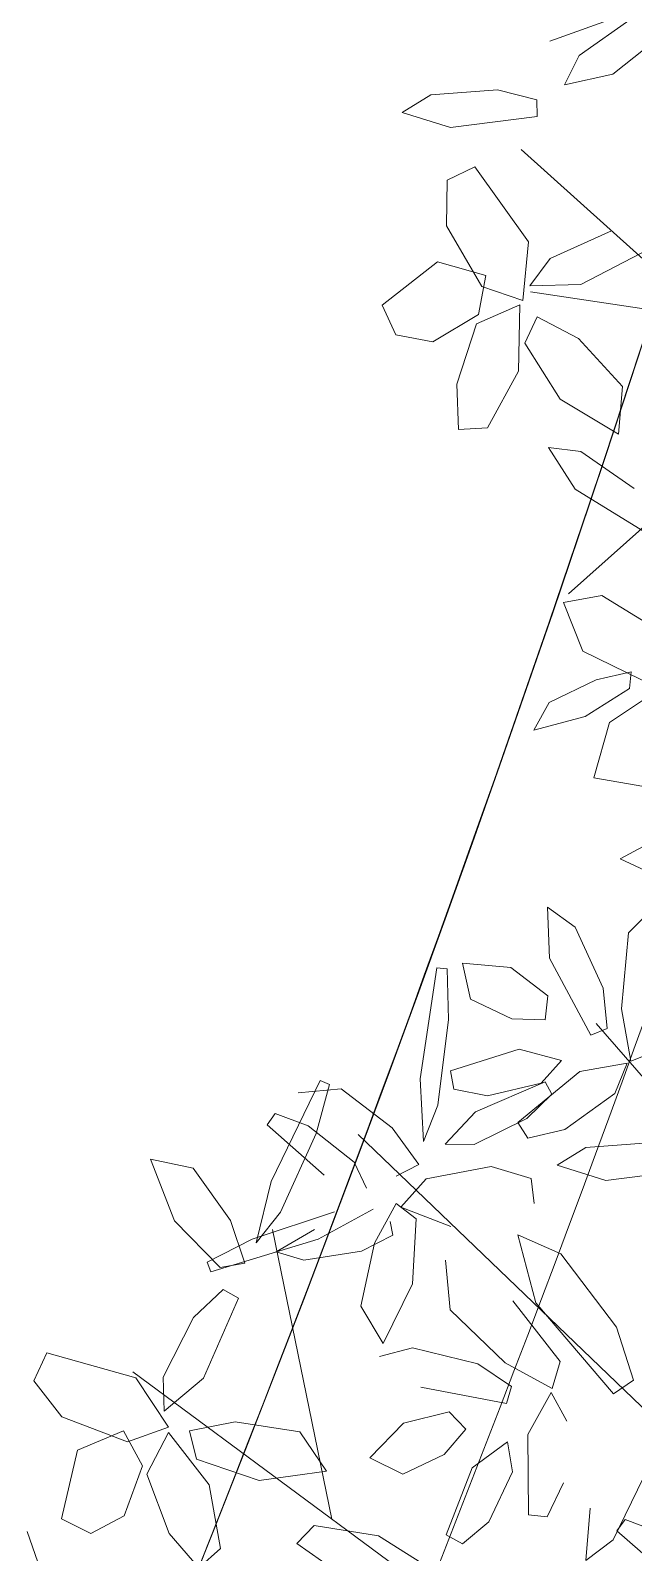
# Model space of a CAD drawing. Header units: millimetres. Extents: x 4980 to 19099, y 3891 to 5773.
# Drawn here: x 8095 to 8108.56, y 4463.47 to 4497.71 of the extents above; entities that cross this region are included whole.
import ezdxf

# ---------------------------------------------------------------- set-up
doc = ezdxf.new("R2010")
doc.units = ezdxf.units.MM
for name, color, linetype, lineweight in [('no3_ahşap gorunus on kalın', 34, 'Continuous', 20), ('no3_ölçü tefriş', 252, 'Continuous', 0), ('PLAN YAZI', 4, 'Continuous', 9)]:
    doc.layers.add(name, color=color, linetype=linetype, lineweight=lineweight)

# ---------------------------------------------------------------- blocks, each defined once
blk = doc.blocks.new('p34')
at = {"color": 68}
for p, q in [((1698.443, -14121.227), (1699.246, -14122.005)), ((1700.445, -14121.879), (1701.061, -14121.423)), ((1701.061, -14121.423), (1701.022, -14122.574)), ((1699.815, -14123.25), (1700.445, -14121.879)), ((1699.246, -14122.005), (1699.411, -14123.716)), ((1701.022, -14122.574), (1700.103, -14124.31)), ((1701.061, -14123.421), (1701.893, -14122.78)), ((1701.893, -14122.78), (1702.978, -14122.672)), ((1702.978, -14122.672), (1702.802, -14123.489)), ((1703.326, -14122.803), (1703.296, -14123.94)), ((1703.555, -14122.777), (1703.326, -14122.803)), ((1703.945, -14125.271), (1703.555, -14122.777)), ((1699.734, -14124.16), (1699.815, -14123.25)), ((1701.124, -14123.956), (1701.061, -14123.421)), ((1702.802, -14123.489), (1701.874, -14123.928)), ((1699.411, -14123.716), (1699.2, -14124.897)), ((1701.874, -14123.928), (1701.124, -14123.956)), ((1703.296, -14123.94), (1703.547, -14125.868)), ((1700.103, -14124.31), (1699.734, -14124.16)), ((1700.764, -14124.872), (1701.712, -14124.614)), ((1701.712, -14124.614), (1703.257, -14125.099)), ((1699.286, -14124.939), (1700.349, -14125.122)), ((1701.221, -14125.379), (1700.764, -14124.872)), ((1700.349, -14125.122), (1701.751, -14126.266)), ((1701.13, -14125.352), (1700.98, -14125.63)), ((1702.703, -14126.023), (1701.13, -14125.352)), ((1702.428, -14125.664), (1701.221, -14125.379)), ((1703.257, -14125.099), (1703.184, -14125.512)), ((1703.869, -14126.683), (1703.945, -14125.271)), ((1706.194, -14125.302), (1705.982, -14125.394)), ((1705.982, -14125.394), (1706.287, -14126.49)), ((1707.299, -14127.572), (1706.194, -14125.302)), ((1700.98, -14125.63), (1701.55, -14126.177)), ((1703.184, -14125.512), (1702.428, -14125.664)), ((1705.716, -14125.489), (1704.572, -14126.373)), ((1706.689, -14125.575), (1705.716, -14125.489)), ((1703.383, -14126.748), (1702.703, -14126.023)), ((1703.547, -14125.868), (1703.869, -14126.683)), ((1707.203, -14126.043), (1706.464, -14126.322)), ((1707.389, -14126.297), (1707.203, -14126.043)), ((1701.524, -14126.619), (1700.696, -14126.424)), ((1701.751, -14126.266), (1701.524, -14126.619)), ((1701.55, -14126.177), (1702.731, -14126.754)), ((1704.572, -14126.373), (1703.983, -14127.201)), ((1706.464, -14126.322), (1705.435, -14127.14)), ((1702.731, -14126.754), (1703.383, -14126.748)), ((1706.287, -14126.49), (1707.094, -14128.259)), ((1701.457, -14127.525), (1702.356, -14127.25)), ((1702.356, -14127.25), (1703.816, -14127.522)), ((1703.983, -14127.201), (1704.488, -14127.457)), ((1705.435, -14127.14), (1705.16, -14127.731)), ((1703.816, -14127.522), (1704.388, -14128.161)), ((1704.492, -14128.078), (1704.044, -14128.424)), ((1704.987, -14128.966), (1704.492, -14128.078)), ((1704.388, -14128.161), (1703.265, -14128.596)), ((1704.044, -14128.424), (1704.133, -14129.884)), ((1704.632, -14128.476), (1704.57, -14128.785)), ((1705.009, -14128.198), (1706.251, -14128.874)), ((1703.386, -14129.355), (1703.285, -14130.469))]:
    blk.add_line(p, q, dxfattribs=at)
at = {"color": 44}
for p, q in [((1696.572, -14127.998), (1699.979, -14124.041)), ((1694.72, -14136.809), (1705.34, -14126.519)), ((1705.965, -14135.169), (1707.275, -14128.65)), ((1701.623, -14138.41), (1710.428, -14131.837)), ((1706.176, -14138.29), (1713.856, -14141.038)), ((1710.391, -14147.209), (1714.509, -14143.47)), ((1701.348, -14148.674), (1714.309, -14146.676)), ((1706.751, -14147.489), (1713.483, -14153.476))]:
    blk.add_line(p, q, dxfattribs=at)
at = {"color": 66}
for p, q in [((1699.2, -14124.897), (1698.616, -14124.664)), ((1699.567, -14125.617), (1699.286, -14124.939)), ((1700.696, -14126.424), (1699.567, -14125.617)), ((1706.106, -14127.429), (1707.389, -14126.297)), ((1698.717, -14126.729), (1700.222, -14126.833)), ((1700.222, -14126.833), (1700.867, -14127.227)), ((1710.011, -14127.055), (1709.056, -14127.259)), ((1709.476, -14128.448), (1710.011, -14127.055)), ((1699.776, -14127.575), (1697.827, -14127.336)), ((1700.867, -14127.227), (1699.776, -14127.575)), ((1709.056, -14127.259), (1708.222, -14128.44)), ((1701.39, -14128.088), (1701.457, -14127.525)), ((1707.641, -14128.944), (1707.299, -14127.572)), ((1707.732, -14128.861), (1705.883, -14128.258)), ((1707.094, -14128.259), (1707.641, -14128.944)), ((1708.222, -14128.44), (1707.903, -14129.405)), ((1708.46, -14129.501), (1709.476, -14128.448)), ((1700.797, -14129.224), (1701.756, -14128.794)), ((1701.756, -14128.794), (1701.364, -14130.323)), ((1704.57, -14128.785), (1705.276, -14129.141)), ((1707.196, -14129.148), (1706.333, -14128.656)), ((1705.293, -14130.379), (1704.987, -14128.966)), ((1705.276, -14129.141), (1706.574, -14129.345)), ((1706.251, -14128.874), (1708.67, -14129.595)), ((1706.574, -14129.345), (1707.196, -14129.148)), ((1708.746, -14129.378), (1707.732, -14128.861)), ((1699.551, -14130.874), (1700.797, -14129.224)), ((1707.903, -14129.405), (1708.46, -14129.501)), ((1708.67, -14129.595), (1708.746, -14129.378)), ((1708.045, -14130.193), (1708.391, -14129.995)), ((1708.844, -14131.988), (1708.045, -14130.193)), ((1708.391, -14129.995), (1709.057, -14130.621)), ((1699.174, -14132.068), (1699.551, -14130.874)), ((1709.057, -14130.621), (1709.746, -14131.962)), ((1699.623, -14132.377), (1699.174, -14132.068))]:
    blk.add_line(p, q, dxfattribs=at)
at = {"color": 64}
for p, q in [((1704.133, -14129.884), (1704.797, -14131.22)), ((1701.364, -14130.323), (1699.623, -14132.377)), ((1700.821, -14131.648), (1701.878, -14130.272)), ((1703.285, -14130.469), (1702.057, -14131.672)), ((1704.797, -14131.22), (1705.293, -14130.379)), ((1702.674, -14131.693), (1704.136, -14131.323)), ((1704.136, -14131.323), (1704.878, -14131.515)), ((1710.362, -14131.973), (1712.36, -14131.405)), ((1712.36, -14131.405), (1712.656, -14132.03)), ((1701.005, -14132.25), (1700.821, -14131.648)), ((1702.057, -14131.672), (1701.005, -14132.25)), ((1701.915, -14132.202), (1702.674, -14131.693)), ((1702.029, -14132.583), (1701.915, -14132.202)), ((1703.958, -14132.208), (1702.029, -14132.583)), ((1709.726, -14132.729), (1708.844, -14131.988)), ((1709.636, -14133.084), (1710.362, -14131.973)), ((1709.746, -14131.962), (1709.726, -14132.729)), ((1712.656, -14132.03), (1712.029, -14132.843)), ((1700.676, -14132.987), (1701.027, -14132.343)), ((1701.027, -14132.343), (1701.553, -14133.285)), ((1702.946, -14133.155), (1703.323, -14132.77)), ((1703.323, -14132.77), (1704.345, -14133.016)), ((1712.029, -14132.843), (1710.553, -14133.415)), ((1703.439, -14133.722), (1702.946, -14133.155)), ((1704.345, -14133.016), (1705.111, -14133.791)), ((1706.084, -14134.092), (1706.68, -14133.201)), ((1706.68, -14133.201), (1708.13, -14132.973)), ((1708.13, -14132.973), (1709.159, -14133.168)), ((1708.726, -14134.39), (1709.632, -14133.207)), ((1709.159, -14133.168), (1709.009, -14133.807)), ((1709.632, -14133.207), (1710.124, -14134.144)), ((1710.553, -14133.415), (1709.636, -14133.084)), ((1710.218, -14133.955), (1710.642, -14133.163)), ((1710.642, -14133.163), (1711.681, -14133.597)), ((1701.553, -14133.285), (1701.542, -14135.094)), ((1701.9, -14134.124), (1702.007, -14133.45)), ((1702.007, -14133.45), (1702.804, -14134.026)), ((1711.681, -14133.597), (1712.048, -14135.141)), ((1704.364, -14134.167), (1703.439, -14133.722)), ((1705.111, -14133.791), (1704.364, -14134.167)), ((1709.009, -14133.807), (1707.601, -14134.295)), ((1710.641, -14135.074), (1710.218, -14133.955)), ((1698.959, -14134.26), (1699.644, -14135.657)), ((1702.436, -14135.243), (1701.9, -14134.124)), ((1702.804, -14134.026), (1703.397, -14135.533)), ((1707.601, -14134.295), (1706.084, -14134.092)), ((1710.124, -14134.144), (1709.626, -14135.48)), ((1701.126, -14135.14), (1700.758, -14134.372)), ((1708.476, -14135.818), (1708.726, -14134.39)), ((1700.262, -14136.123), (1700.157, -14134.95)), ((1699.374, -14135.205), (1698.635, -14135.483)), ((1699.56, -14135.459), (1699.374, -14135.205)), ((1701.542, -14135.094), (1701.126, -14135.14)), ((1703.03, -14135.736), (1702.436, -14135.243)), ((1706.366, -14135.309), (1704.923, -14135.551)), ((1706.757, -14135.718), (1706.366, -14135.309)), ((1711.392, -14135.47), (1710.641, -14135.074)), ((1712.048, -14135.141), (1711.392, -14135.47)), ((1698.277, -14136.591), (1699.56, -14135.459)), ((1699.644, -14135.657), (1700.262, -14136.123)), ((1703.397, -14135.533), (1703.03, -14135.736)), ((1704.923, -14135.551), (1703.665, -14136.352)), ((1709.626, -14135.48), (1708.962, -14136.255)), ((1712.258, -14137.059), (1712.824, -14135.418)), ((1705.927, -14136.303), (1706.757, -14135.718)), ((1708.962, -14136.255), (1708.476, -14135.818)), ((1712.444, -14141.783), (1710.947, -14140.612)), ((1711.999, -14140.532), (1713.196, -14141.367))]:
    blk.add_line(p, q, dxfattribs=at)
at = {"color": 62}
for p, q in [((1713.196, -14141.367), (1713.529, -14142.025)), ((1713.529, -14142.025), (1712.444, -14141.783)), ((1714.154, -14142.358), (1715.034, -14142.128)), ((1715.034, -14142.128), (1716.539, -14142.232)), ((1714.144, -14142.735), (1714.154, -14142.358)), ((1716.539, -14142.232), (1717.184, -14142.627)), ((1716.093, -14142.974), (1714.144, -14142.735)), ((1717.184, -14142.627), (1716.093, -14142.974)), ((1714.353, -14145.55), (1715.553, -14143.855)), ((1715.553, -14143.855), (1716.176, -14144.156)), ((1716.176, -14144.156), (1716.196, -14145.183)), ((1716.196, -14145.183), (1715.404, -14146.554)), ((1712.488, -14145.313), (1713.866, -14145.927)), ((1714.482, -14146.871), (1714.353, -14145.55)), ((1713.178, -14146.512), (1711.431, -14145.614)), ((1713.866, -14145.927), (1714.33, -14146.537)), ((1715.316, -14146.301), (1716.398, -14145.989)), ((1716.398, -14145.989), (1717.651, -14146.962)), ((1714.33, -14146.537), (1713.178, -14146.512)), ((1715.404, -14146.554), (1714.482, -14146.871)), ((1715.481, -14147.184), (1715.316, -14146.301)), ((1714.592, -14148.459), (1714.557, -14146.969)), ((1714.557, -14146.969), (1715.527, -14147.391)), ((1717.651, -14146.962), (1717.346, -14147.63)), ((1713.239, -14147.728), (1714.163, -14147.235)), ((1714.163, -14147.235), (1714.447, -14147.826)), ((1716.513, -14147.792), (1715.481, -14147.184)), ((1715.527, -14147.391), (1715.976, -14148.744)), ((1717.346, -14147.63), (1716.513, -14147.792)), ((1712.252, -14148.813), (1713.239, -14147.728)), ((1714.447, -14147.826), (1713.655, -14149.089)), ((1715.292, -14149.728), (1714.592, -14148.459)), ((1712.346, -14149.882), (1712.252, -14148.813)), ((1715.976, -14148.744), (1715.944, -14149.764)), ((1713.655, -14149.089), (1712.346, -14149.882)), ((1715.944, -14149.764), (1715.292, -14149.728)), ((1713.193, -14150.27), (1713.925, -14150.182)), ((1713.925, -14150.182), (1713.326, -14151.119))]:
    blk.add_line(p, q, dxfattribs=at)
at = {"color": 60}
for p, q in [((1711.999, -14151.109), (1713.193, -14150.27)), ((1713.326, -14151.119), (1711.713, -14152.124)), ((1711.557, -14154.246), (1712.737, -14153.513)), ((1712.737, -14153.513), (1713.595, -14153.665)), ((1713.595, -14153.665), (1713.165, -14154.761)), ((1713.165, -14154.761), (1711.531, -14155.571)), ((1712.873, -14155.409), (1712.082, -14155.234)), ((1712.082, -14155.234), (1712.124, -14155.604)), ((1713.932, -14155.916), (1712.873, -14155.409)), ((1711.558, -14155.7), (1712.573, -14156.374)), ((1712.124, -14155.604), (1713.123, -14156.235)), ((1714.279, -14156.537), (1713.932, -14155.916)), ((1712.573, -14156.374), (1712.931, -14157.615)), ((1713.123, -14156.235), (1714.279, -14156.537)), ((1712.931, -14157.615), (1711.811, -14157.814)), ((1710.786, -14158.609), (1712.345, -14159.435)), ((1712.345, -14159.435), (1711.336, -14159.918))]:
    blk.add_line(p, q, dxfattribs=at)

msp = doc.modelspace()

# ---------------------------------------------------------------- linework, layer by layer
at = {"layer": 'no3_ahşap gorunus on kalın', "elevation": -0.527}
msp.add_lwpolyline([(8159.438, 4550.083, -0.065215), (8121.453, 4427.206), (8089.639, 4441.798, 0.065201), (8124.94, 4555.991), (8159.438, 4550.083)], format="xyb", dxfattribs=at)
msp.add_lwpolyline([(8153.641, 4546.003, -0.060095), (8118.969, 4433.846), (8096.244, 4444.269, 0.059807), (8128.998, 4550.223)], format="xyb", close=True, dxfattribs=at)
at = {"layer": 'no3_ahşap gorunus on kalın'}
for radius, start in [(460.24, 292.24163), (495.24, 290.59517)]:
    msp.add_arc((7671.303, 4633.672, -0.527), radius, start, 350.28285, dxfattribs=at)
at = {"layer": 'PLAN YAZI', "color": 154}
for radius, start, end in [(495.24, 290.59517, 350.25481), (588.235, 287.226616, 350.254812)]:
    msp.add_arc((7671.303, 4633.672, -0.527), radius, start, end, dxfattribs=at)

# ---------------------------------------------------------------- block references
at = {"layer": 'no3_ölçü tefriş', "xscale": -1, "rotation": 0.2328300535295913}
for p in [(9763.057, 18645.355), (9750.292, 18606.207)]:
    msp.add_blockref('p34', p, dxfattribs=at)

doc.saveas('drawing.dxf')
